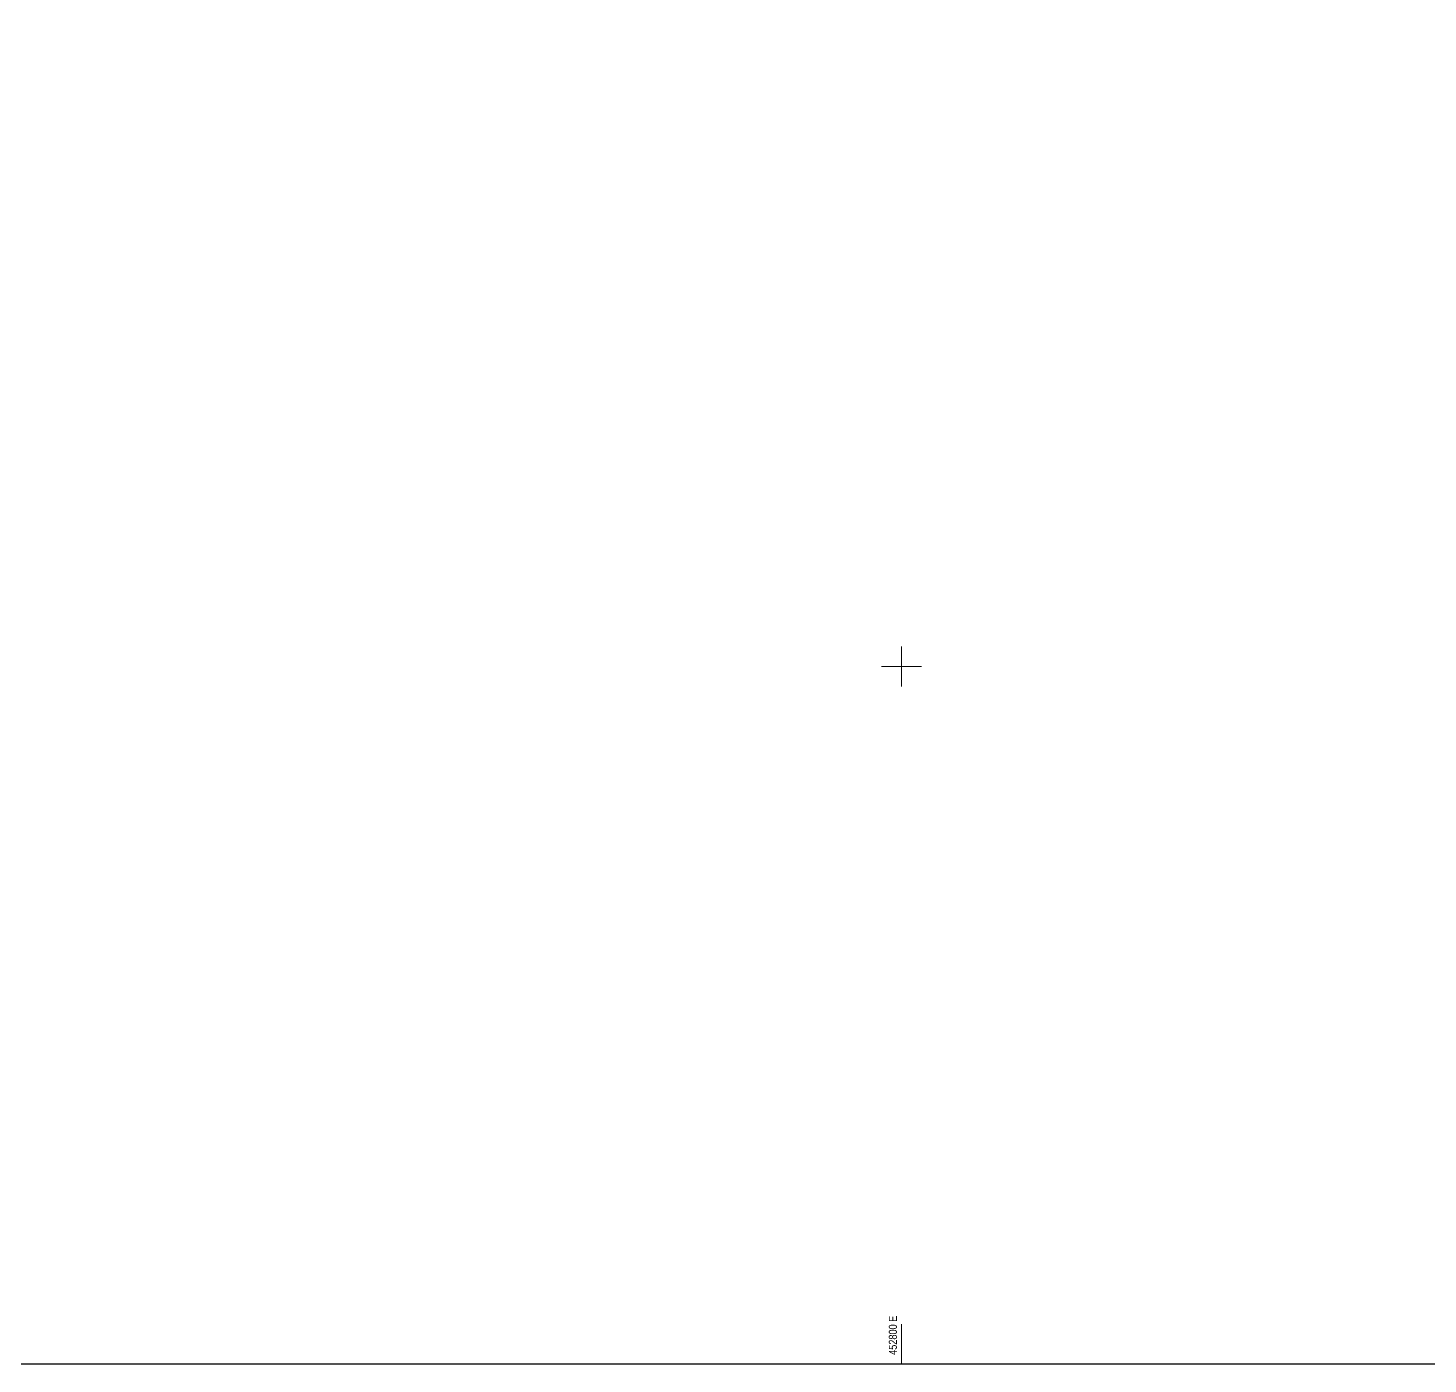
# Model space of a CAD drawing. Extents: x 452260 to 454003, y 451265 to 453203.
# Drawn here: x 452690.8 to 452865.8, y 452312.8 to 452479.8 of the extents above; entities that cross this region are included whole.
import ezdxf

# ---------------------------------------------------------------- set-up
doc = ezdxf.new("R2010")
doc.units = 0
doc.header["$LTSCALE"] = 0.7
doc.header["$MEASUREMENT"] = 0
doc.layers.add('Border', color=7, linetype='Continuous', lineweight=25)
doc.layers.add('FPS_Grid', color=7, linetype='Continuous', lineweight=13)
doc.styles.get("Standard").update_dxf_attribs({"font": 'ARIALN.TTF'})

msp = doc.modelspace()

# ---------------------------------------------------------------- linework, layer by layer
at = {"layer": 'Border'}
msp.add_lwpolyline([(452487.26, 452726.87), (453025.89, 452726.87), (453025.89, 452312.76), (452487.26, 452312.76)], close=True, dxfattribs=at)
at = {"layer": 'FPS_Grid'}
for p, q in [((452800, 452397.5), (452800, 452402.5)), ((452797.5, 452400), (452802.5, 452400)), ((452800, 452312.76), (452800, 452317.76))]:
    msp.add_line(p, q, dxfattribs=at)

# ---------------------------------------------------------------- texts
msp.add_text('452800 E', height=1, rotation=90, dxfattribs=at).set_placement((452799.43, 452313.9))

doc.saveas('drawing.dxf')
